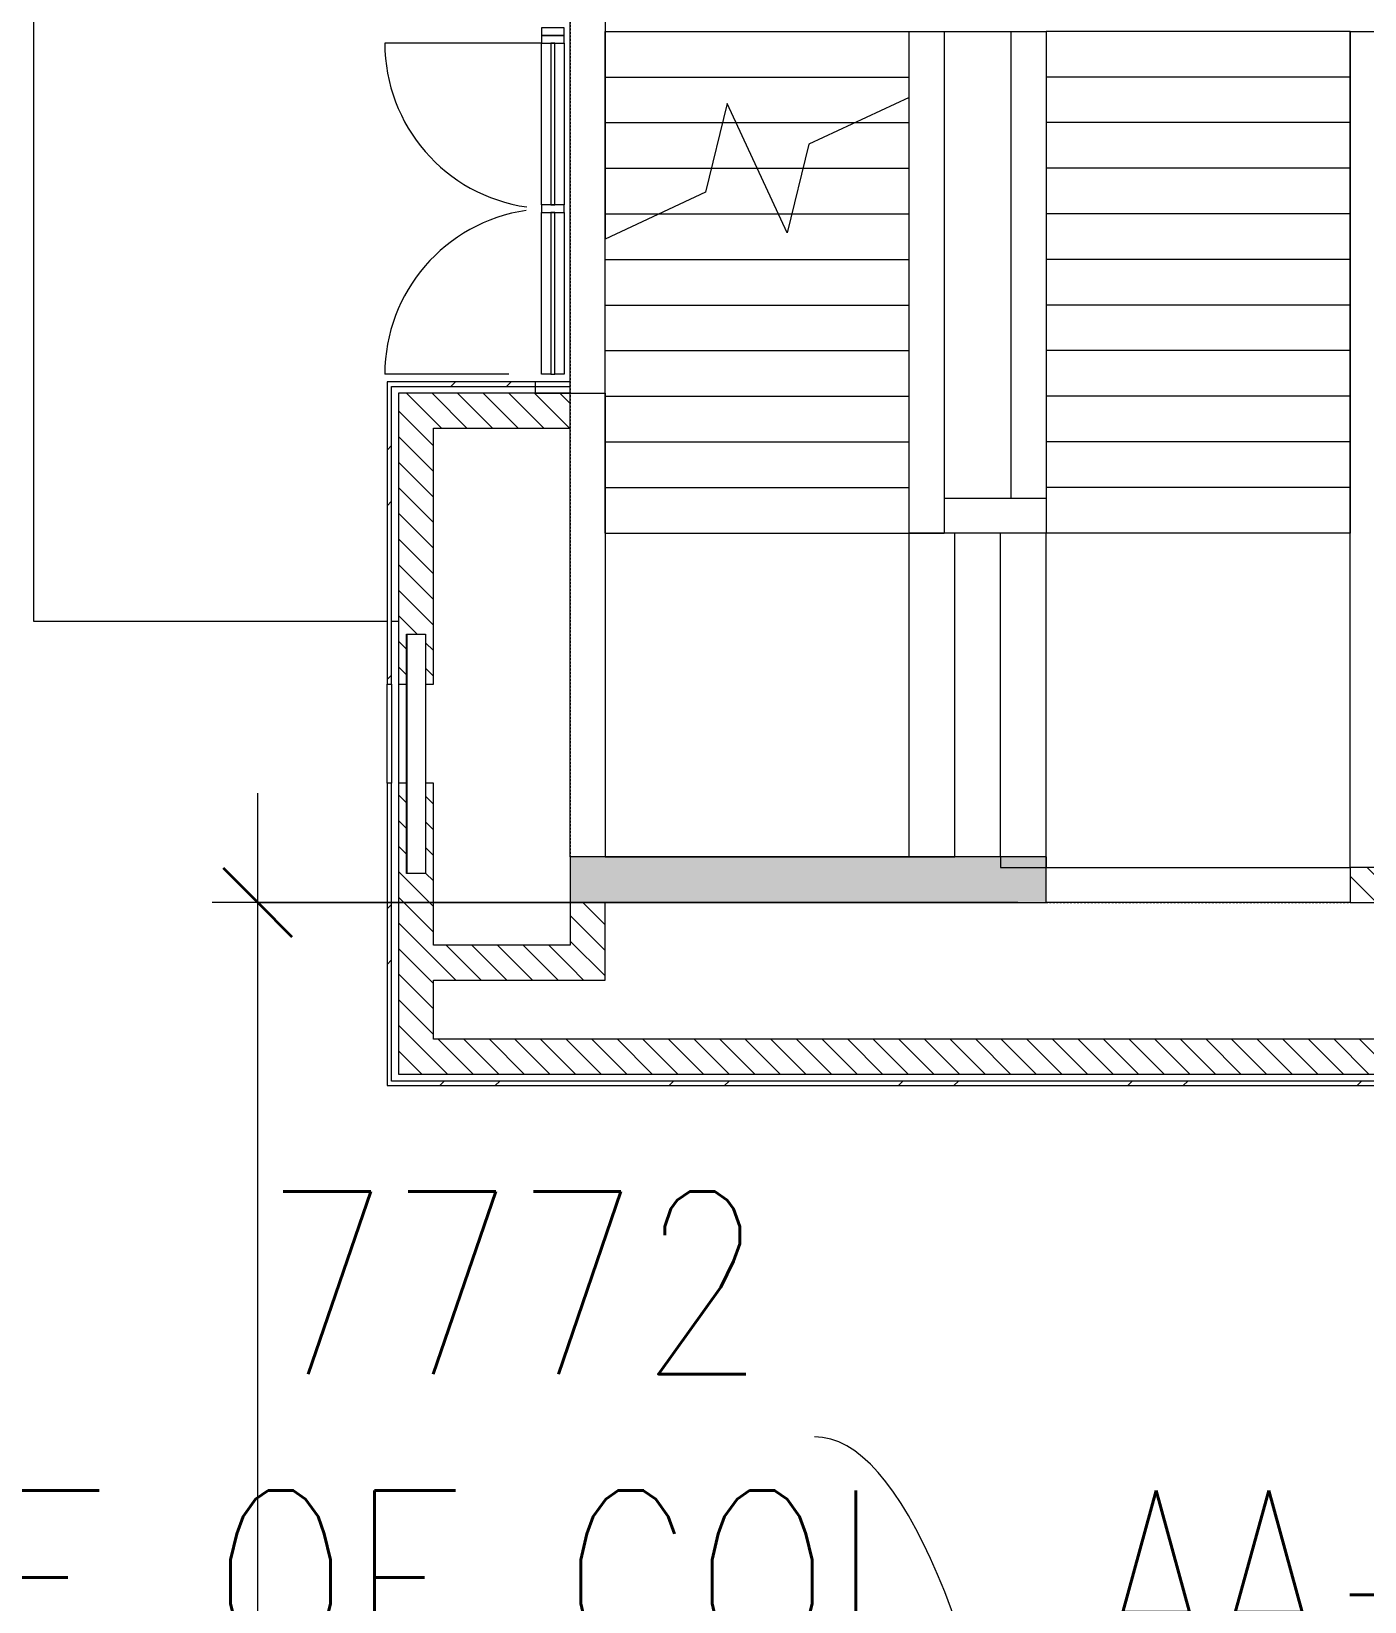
# Model space of a CAD drawing. Header units: millimetres. Extents: x -106145 to 154907, y -84585 to 152038.
# Drawn here: x -18156 to -9385, y -18864 to -8535 of the extents above; entities that cross this region are included whole.
import ezdxf

# ---------------------------------------------------------------- set-up
doc = ezdxf.new("R2010")
doc.units = ezdxf.units.MM
doc.linetypes.add('Cut Out Line _2_', pattern=[2, 1, -1])
doc.linetypes.add('Overhead', pattern=[3.96875, 2.38125, -1.5875])
for name, color, linetype, lineweight in [('A-ANNO-DIMS', 211, 'Continuous', 9), ('A-ANNO-DIMS-300', 211, 'Continuous', 9), ('A-DETL', 90, 'Continuous', 5), ('A-DOOR', 31, 'Continuous', 5), ('A-FLOR', 192, 'Continuous', 5), ('A-GLAZ', 151, 'Continuous', 5), ('A-GLAZ-CURT', 52, 'Continuous', 5), ('A-GLAZ-CWMG', 51, 'Continuous', 5), ('A-WALL', 113, 'Continuous', 5), ('A-WALL-PATT', 111, 'Continuous', 5), ('S-STRS', 31, 'Continuous', 5), ('S-STRS-MBND', 31, 'Overhead', 5)]:
    doc.layers.add(name, color=color, linetype=linetype, lineweight=lineweight)
doc.styles.add('RomanS', font='romans__.ttf', dxfattribs={"width": 0.8, "height": 1200})
doc.dimstyles.new('Diagonal_-_4_mm_RomanS_1', dxfattribs={"dimscale": 304.8, "dimtxt": 1219.023462, "dimasz": 1.476378, "dimexe": 0.984252, "dimexo": 0.0625, "dimgap": 0.19685, "dimtad": 1, "dimdec": 0, "dimzin": 0, "dimdsep": 46, "dimtxsty": 'RomanS', "dimblk1": 'OBLIQUE', "dimblk2": 'OBLIQUE', "dimsah": 1, "dimcen": 0.09, "dimdle": 2.362205, "dimazin": 0, "dimtfac": 1, "dimtdec": 4, "dimtix": 1, "dimtmove": 1, "dimatfit": 3, "dimfxl": 2.362205, "dimfxlon": 1, "dimtvp": 1, "dimtolj": 1, "dimtzin": 0, "dimarcsym": 2})
pattern_1 = [(315, (0, 0), (84.18955, 84.18955), [])]
pattern_2 = [(45, (0, 0), (-754.34, 754.34), []), (45, (0, 1143), (-754.34, 754.34), [])]

# ---------------------------------------------------------------- blocks, each defined once
blk = doc.blocks.new('Louver_window_family_object_4856 - Louver_window_650 _ 9925-11569610-Site Plan')
at = {"layer": 'A-GLAZ'}
for p, q in [((-655, -60), (-655, 63)), ((-655, 63), (920, 63)), ((920, 63), (920, -60)), ((-655, -63), (-655, -60)), ((-655, -60), (920, -60)), ((920, -63), (-655, -63)), ((920, -60), (920, -63))]:
    blk.add_line(p, q, dxfattribs=at)
blk = doc.blocks.new('glazing frame6 - glazing frame-10203910-Site Plan')
at = {"layer": 'A-GLAZ', "color": 53, "lineweight": 18}
for p, q in [((-14611, -14840), (-14841, -14840)), ((-14841, -14840), (-14841, -14915)), ((-14841, -14915), (-14611, -14915))]:
    blk.add_line(p, q, dxfattribs=at)
at = {"layer": 'A-GLAZ', "color": 61, "lineweight": 18}
blk.add_line((-14611, -14915), (-14611, -14840), dxfattribs=at)
blk = doc.blocks.new('M_Door-Curtain-Wall-Double-Storefront1 - FGD2 - FIRE GLASS DOOR AS_ FACADE-12339913-Site Plan')
at = {"layer": 'A-DOOR', "color": 253}
for p, q in [((-1089, -75), (-1089, -1104)), ((1089, -289), (1089, -1104))]:
    blk.add_line(p, q, dxfattribs=at)
for centre, start, end in [((-1089, -16), 270, 351.863), ((1089, -16), 188.3379, 270)]:
    blk.add_arc(centre, 1089, start, end, dxfattribs=at)
blk = doc.blocks.new('System Panel - Glazed-14899334-Site Plan')
at = {"layer": 'A-GLAZ-CURT', "color": 133, "lineweight": 9}
for p, q in [((532, 13), (-532, 13)), ((-532, 13), (-532, -13)), ((532, -13), (532, 13)), ((-532, -13), (532, -13))]:
    blk.add_line(p, q, dxfattribs=at)
blk = doc.blocks.new('Rectangular Mullion - 50 x 150mm-11319494-Site Plan')
at = {"layer": 'A-GLAZ-CWMG', "color": 253}
for p, q in [((-14801, -9676), (-14801, -8612)), ((-14651, -8612), (-14651, -9676))]:
    blk.add_line(p, q, dxfattribs=at)
blk = doc.blocks.new('Rectangular Mullion - 50 x 150mm-10192813-Site Plan')
at = {"layer": 'A-GLAZ-CWMG', "color": 53, "lineweight": 18}
for p, q in [((0, 75), (-50, 75)), ((-50, 75), (-50, -75)), ((0, -75), (0, 75)), ((-50, -75), (0, -75))]:
    blk.add_line(p, q, dxfattribs=at)
blk = doc.blocks.new('Rectangular Mullion - 50 x 150mm-V52-Site Plan')
at = {"layer": 'A-GLAZ-CWMG', "color": 53, "lineweight": 18}
for p, q in [((-50, 75), (0, 75)), ((-50, -75), (-50, 75)), ((0, 75), (0, -75)), ((0, -75), (-50, -75))]:
    blk.add_line(p, q, dxfattribs=at)
blk = doc.blocks.new('Rectangular Mullion - 50 x 150mm-V75-Site Plan')
at = {"layer": 'A-GLAZ-CWMG', "color": 253}
for p, q in [((-14801, -10790), (-14801, -9726)), ((-14651, -9726), (-14651, -10790)), ((-14739, -10790), (-14801, -10790)), ((-14651, -10790), (-14714, -10790))]:
    blk.add_line(p, q, dxfattribs=at)
blk = doc.blocks.new('Rectangular Mullion - 50 x 150mm-V53-Site Plan')
at = {"layer": 'A-GLAZ-CWMG', "color": 53, "lineweight": 18}
for p, q in [((-25, 75), (25, 75)), ((-25, -75), (-25, 75)), ((25, 75), (25, -75)), ((25, -75), (-25, -75))]:
    blk.add_line(p, q, dxfattribs=at)
blk = doc.blocks.new('MM-HOSPITAL A _ B BLOCK-2022_11_05_CENTRAL_rvt-1-Site Plan')
at = {"layer": 'A-WALL-PATT'}
h = blk.add_hatch(dxfattribs=at)
h.set_pattern_fill('FP_20', color=41, style=0, pattern_type=2)
h.set_pattern_definition(pattern_2)
h.paths.add_polyline_path([(-15786, -15470), (-15786, -13480), (-15816, -13480), (-15816, -15470)], flags=0)
h.paths.add_polyline_path([(-15786, -12830), (-15786, -10840), (-15816, -10840), (-15815, -12830)], flags=0)
h = blk.add_hatch(dxfattribs=at)
h.set_pattern_fill('FP_20', color=41, style=0, pattern_type=2)
h.set_pattern_definition(pattern_2)
h.paths.add_polyline_path([(-14611, -10870), (-14611, -10840), (-15786, -10840), (-15786, -10870)], flags=0)
h = blk.add_hatch(dxfattribs=at)
h.set_pattern_fill('FP_19', color=90, style=0, pattern_type=2)
h.set_pattern_definition(pattern_1)
h.paths.add_polyline_path([(-15511, -15165), (-15511, -13480), (-15563, -13480), (-15563, -14075), (-15689, -14075), (-15692, -13480), (-15741, -13480), (-15741, -15165)], flags=0)
h.paths.add_polyline_path([(-15741, -12830), (-15689, -12830), (-15686, -12500), (-15563, -12500), (-15563, -12830), (-15511, -12830), (-15511, -10915), (-15741, -10915), (-15741, -12821)], flags=0)
h = blk.add_hatch(dxfattribs=at)
h.set_pattern_fill('FP_19', color=90, style=0, pattern_type=2)
h.set_pattern_definition(pattern_1)
h.paths.add_polyline_path([(-14611, -11145), (-14611, -10915), (-15511, -10915), (-15511, -11145)], flags=0)
blk.add_hatch(color=254, dxfattribs=at).paths.add_polyline_path([(-13846, -14265), (-11481, -14265), (-11481, -13965), (-14611, -13965), (-14611, -14265), (-14381, -14265)], flags=0)
h = blk.add_hatch(dxfattribs=at)
h.set_pattern_fill('FP_19', color=90, style=0, pattern_type=2)
h.set_pattern_definition(pattern_1)
h.paths.add_polyline_path([(-8595, -14265), (-7036, -14265), (-7036, -14035), (-9481, -14035), (-9481, -14265)], flags=0)
h = blk.add_hatch(dxfattribs=at)
h.set_pattern_fill('FP_19', color=90, style=0, pattern_type=2)
h.set_pattern_definition(pattern_1)
h.paths.add_polyline_path([(-14381, -14775), (-14381, -14265), (-14611, -14265), (-14611, -14775)], flags=0)
h = blk.add_hatch(dxfattribs=at)
h.set_pattern_fill('FP_19', color=90, style=0, pattern_type=2)
h.set_pattern_definition(pattern_1)
h.paths.add_polyline_path([(-15511, -14775), (-14611, -14775), (-14611, -14545), (-15511, -14545)], flags=0)
h = blk.add_hatch(dxfattribs=at)
h.set_pattern_fill('FP_19', color=90, style=0, pattern_type=2)
h.set_pattern_definition(pattern_1)
h.paths.add_polyline_path([(-6494, -15395), (-6436, -15395), (-6436, -15165), (-15741, -15165), (-15741, -15395), (-7544, -15395)], flags=0)
h = blk.add_hatch(dxfattribs=at)
h.set_pattern_fill('FP_20', color=41, style=0, pattern_type=2)
h.set_pattern_definition(pattern_2)
h.paths.add_polyline_path([(-8595, -15470), (-6361, -15470), (-6361, -15440), (-15786, -15440), (-15786, -15470), (-9645, -15470)], flags=0)
at = {"layer": 'A-FLOR', "color": 253}
for p, q in [((-18141, -4815), (-18141, -12415)), ((-18141, -12415), (-15816, -12415)), ((-15786, -12415), (-15741, -12415)), ((-15741, -12830), (-15741, -13480))]:
    blk.add_line(p, q, dxfattribs=at)
at = {"layer": 'A-WALL', "color": 41}
for p, q in [((-14611, -10840), (-14611, -6335)), ((-14381, -6335), (-14381, -9901)), ((-12151, -8535), (-12151, -11605)), ((-11711, -11605), (-11711, -8535)), ((-9481, -14035), (-9481, -8535)), ((-14611, -10915), (-14381, -10915)), ((-14381, -10915), (-14381, -13965)), ((-14611, -13965), (-14611, -11145)), ((-12151, -11605), (-11481, -11605)), ((-12151, -11605), (-12151, -11835)), ((-12381, -11835), (-12151, -11835)), ((-11481, -11835), (-12151, -11835)), ((-11481, -14035), (-9481, -14035)), ((-14381, -14265), (-14611, -14265)), ((-9481, -14265), (-11481, -14265))]:
    blk.add_line(p, q, dxfattribs=at)
at = {"layer": 'A-WALL', "color": 53, "lineweight": 18}
for p, q in [((-15816, -10840), (-15816, -12830)), ((-15786, -10840), (-15816, -10840)), ((-14611, -10840), (-15786, -10840)), ((-15786, -12830), (-15786, -10870)), ((-15786, -10870), (-14611, -10870)), ((-15741, -10915), (-15741, -12830)), ((-15511, -10915), (-15741, -10915)), ((-14611, -10915), (-15511, -10915)), ((-15511, -12830), (-15511, -11145)), ((-15511, -11145), (-14611, -11145)), ((-15816, -12830), (-15786, -12830)), ((-15741, -12830), (-15692, -12830)), ((-15563, -12830), (-15511, -12830)), ((-15816, -13480), (-15816, -15470)), ((-15786, -13480), (-15816, -13480)), ((-15786, -15440), (-15786, -13480)), ((-15741, -13480), (-15741, -15165)), ((-15692, -13480), (-15741, -13480)), ((-15511, -13480), (-15563, -13480)), ((-15511, -14545), (-15511, -13480)), ((-14611, -14265), (-14611, -14545)), ((-14381, -14775), (-14381, -14265)), ((-9481, -14265), (-7036, -14265)), ((-14611, -14545), (-15511, -14545)), ((-15511, -15165), (-15511, -14775)), ((-15511, -14775), (-14611, -14775)), ((-14611, -14775), (-14381, -14775)), ((-15741, -15165), (-15741, -15395)), ((-6666, -15165), (-15511, -15165)), ((-15816, -15470), (-15786, -15470)), ((-6391, -15440), (-15786, -15440)), ((-15786, -15470), (-6361, -15470)), ((-15741, -15395), (-6436, -15395))]:
    blk.add_line(p, q, dxfattribs=at)
at = {"layer": 'A-WALL', "color": 61, "lineweight": 18}
for p, q in [((-14611, -10870), (-14611, -10840)), ((-14611, -11145), (-14611, -10915)), ((-11481, -13965), (-14611, -13965)), ((-14611, -13965), (-14611, -14265)), ((-11481, -14265), (-11481, -13965)), ((-8251, -14035), (-9481, -14035)), ((-9481, -14035), (-9481, -14265)), ((-14381, -14265), (-11481, -14265))]:
    blk.add_line(p, q, dxfattribs=at)
at = {"layer": 'A-WALL', "color": 253}
for p, q in [((-15816, -13480), (-15816, -12830)), ((-15786, -12830), (-15786, -13480))]:
    blk.add_line(p, q, dxfattribs=at)
at = {"layer": 'S-STRS', "color": 41}
for p, q in [((-14381, -8535), (-12381, -8535)), ((-12381, -8535), (-11481, -8535)), ((-12381, -8835), (-12381, -8535)), ((-9481, -8535), (-11481, -8535)), ((-11481, -8535), (-11481, -8835)), ((-14381, -8835), (-12381, -8835)), ((-12381, -8969), (-12381, -8835)), ((-11481, -8835), (-11481, -9135)), ((-9481, -8835), (-11481, -8835)), ((-12381, -9135), (-12381, -8969)), ((-14381, -9135), (-13610, -9135)), ((-13610, -9135), (-13521, -9135)), ((-13521, -9135), (-12738, -9135)), ((-12738, -9135), (-12381, -9135)), ((-12381, -9435), (-12381, -9135)), ((-11481, -9135), (-11481, -9435)), ((-9481, -9135), (-11481, -9135)), ((-14381, -9435), (-13683, -9435)), ((-13683, -9435), (-13381, -9435)), ((-13381, -9435), (-13080, -9435)), ((-13080, -9435), (-12381, -9435)), ((-12381, -9735), (-12381, -9435)), ((-11481, -9435), (-11481, -9735)), ((-9481, -9435), (-11481, -9435)), ((-14381, -9735), (-14025, -9735)), ((-14025, -9735), (-13241, -9735)), ((-13241, -9735), (-13153, -9735)), ((-13153, -9735), (-12381, -9735)), ((-12381, -10035), (-12381, -9735)), ((-11481, -9735), (-11481, -10035)), ((-9481, -9735), (-11481, -9735)), ((-14381, -10035), (-14381, -9901)), ((-14381, -10335), (-14381, -10035)), ((-14381, -10035), (-12381, -10035)), ((-12381, -10335), (-12381, -10035)), ((-11481, -10035), (-11481, -10335)), ((-9481, -10035), (-11481, -10035)), ((-14381, -10635), (-14381, -10335)), ((-14381, -10335), (-12381, -10335)), ((-12381, -10635), (-12381, -10335)), ((-11481, -10335), (-11481, -10635)), ((-9481, -10335), (-11481, -10335)), ((-14381, -10915), (-14381, -10635)), ((-14381, -10635), (-12381, -10635)), ((-12381, -10935), (-12381, -10635)), ((-11481, -10635), (-11481, -10935)), ((-9481, -10635), (-11481, -10635)), ((-14381, -10935), (-12381, -10935)), ((-12381, -11235), (-12381, -10935)), ((-11481, -10935), (-11481, -11235)), ((-9481, -10935), (-11481, -10935)), ((-14381, -11235), (-12381, -11235)), ((-12381, -11535), (-12381, -11235)), ((-11481, -11235), (-11481, -11535)), ((-9481, -11235), (-11481, -11235)), ((-14381, -11535), (-12381, -11535)), ((-12381, -11835), (-12381, -11535)), ((-11481, -11535), (-11481, -11835)), ((-9481, -11535), (-11481, -11535)), ((-14381, -11835), (-12381, -11835)), ((-12381, -13965), (-12381, -11835)), ((-12081, -11835), (-12381, -11835)), ((-11781, -11835), (-12081, -11835)), ((-12081, -13965), (-12081, -11835)), ((-11481, -11835), (-11781, -11835)), ((-11781, -13965), (-11781, -11835)), ((-11481, -13965), (-11481, -11835)), ((-9481, -11835), (-11481, -11835))]:
    blk.add_line(p, q, dxfattribs=at)
at = {"layer": 'S-STRS', "color": 41, "linetype": 'Overhead'}
for p, q in [((-14381, -8535), (-12381, -8535)), ((-9481, -8535), (-11481, -8535)), ((-14381, -8835), (-12381, -8835)), ((-9481, -8835), (-11481, -8835)), ((-14381, -9135), (-13610, -9135)), ((-13610, -9135), (-13521, -9135)), ((-13521, -9135), (-12738, -9135)), ((-12738, -9135), (-12381, -9135)), ((-9481, -9135), (-11481, -9135)), ((-14381, -9435), (-13683, -9435)), ((-13683, -9435), (-13381, -9435)), ((-13381, -9435), (-13080, -9435)), ((-13080, -9435), (-12381, -9435)), ((-9481, -9435), (-11481, -9435)), ((-14381, -9735), (-14025, -9735)), ((-14025, -9735), (-13241, -9735)), ((-13241, -9735), (-13153, -9735)), ((-13153, -9735), (-12381, -9735)), ((-9481, -9735), (-11481, -9735)), ((-14381, -10035), (-12381, -10035)), ((-9481, -10035), (-11481, -10035)), ((-14381, -10335), (-12381, -10335)), ((-9481, -10335), (-11481, -10335)), ((-14381, -10635), (-12381, -10635)), ((-9481, -10635), (-11481, -10635)), ((-14381, -10935), (-12381, -10935)), ((-9481, -10935), (-11481, -10935)), ((-14381, -11235), (-12381, -11235)), ((-9481, -11235), (-11481, -11235)), ((-14381, -11535), (-12381, -11535)), ((-9481, -11535), (-11481, -11535)), ((-14381, -11835), (-12381, -11835)), ((-12381, -13965), (-12381, -11835)), ((-12081, -13965), (-12081, -11835)), ((-11781, -13965), (-11781, -11835)), ((-11481, -13965), (-11481, -11835)), ((-9481, -11835), (-11481, -11835))]:
    blk.add_line(p, q, dxfattribs=at)
at = {"layer": 'S-STRS-MBND', "color": 41}
for p, q in [((-14381, -6335), (-14381, -8535)), ((-14381, -6335), (-14381, -8535)), ((-14381, -8535), (-12381, -8535)), ((-14381, -8535), (-12381, -8535)), ((-14381, -8535), (-12381, -8535)), ((-14381, -8535), (-12381, -8535)), ((-14381, -8535), (-12381, -8535)), ((-14381, -8535), (-12381, -8535)), ((-14381, -11835), (-14381, -8535)), ((-14381, -11835), (-14381, -8535)), ((-14381, -11835), (-14381, -8535)), ((-14381, -11835), (-14381, -8535)), ((-14381, -11835), (-14381, -8535)), ((-14381, -9901), (-14381, -8535)), ((-14381, -8535), (-12381, -8535)), ((-14381, -8535), (-12381, -8535)), ((-14381, -8535), (-12381, -8535)), ((-14381, -8535), (-12381, -8535)), ((-14381, -8535), (-12381, -8535)), ((-14381, -8535), (-12381, -8535)), ((-12381, -8535), (-11481, -8535)), ((-12381, -8535), (-11481, -8535)), ((-12381, -11835), (-12381, -8535)), ((-12381, -11835), (-12381, -8535)), ((-12381, -11835), (-12381, -8535)), ((-12381, -11835), (-12381, -8535)), ((-12381, -11835), (-12381, -8535)), ((-12381, -8969), (-12381, -8535)), ((-9481, -8535), (-11481, -8535)), ((-9481, -8535), (-11481, -8535)), ((-9481, -8535), (-11481, -8535)), ((-9481, -8535), (-11481, -8535)), ((-9481, -8535), (-11481, -8535)), ((-11481, -8535), (-11481, -11835)), ((-11481, -8535), (-11481, -11835)), ((-11481, -8535), (-11481, -11835)), ((-11481, -8535), (-11481, -11835)), ((-11481, -8535), (-11481, -11835)), ((-9481, -8535), (-11481, -8535)), ((-9481, -8535), (-11481, -8535)), ((-9481, -8535), (-11481, -8535)), ((-9481, -8535), (-11481, -8535)), ((-9481, -8535), (-11481, -8535)), ((-9481, -8535), (-8666, -8535)), ((-9481, -8535), (-8616, -8535)), ((-9481, -8535), (-9481, -11835)), ((-9481, -8535), (-9481, -11835)), ((-9481, -8535), (-9481, -11835)), ((-9481, -8535), (-9481, -11835)), ((-9481, -8535), (-9481, -11835)), ((-14381, -8835), (-12381, -8835)), ((-14381, -8835), (-12381, -8835)), ((-14381, -8835), (-12381, -8835)), ((-14381, -8835), (-12381, -8835)), ((-14381, -8835), (-12381, -8835)), ((-14381, -8835), (-12381, -8835)), ((-14381, -8835), (-12381, -8835)), ((-14381, -8835), (-12381, -8835)), ((-14381, -8835), (-12381, -8835)), ((-14381, -8835), (-12381, -8835)), ((-14381, -8835), (-12381, -8835)), ((-14381, -8835), (-12381, -8835)), ((-9481, -8835), (-11481, -8835)), ((-9481, -8835), (-11481, -8835)), ((-9481, -8835), (-11481, -8835)), ((-9481, -8835), (-11481, -8835)), ((-9481, -8835), (-11481, -8835)), ((-9481, -8835), (-11481, -8835)), ((-9481, -8835), (-11481, -8835)), ((-9481, -8835), (-11481, -8835)), ((-9481, -8835), (-11481, -8835)), ((-9481, -8835), (-11481, -8835)), ((-14381, -9135), (-12381, -9135)), ((-14381, -9135), (-12381, -9135)), ((-14381, -9135), (-12381, -9135)), ((-14381, -9135), (-12381, -9135)), ((-14381, -9135), (-12381, -9135)), ((-14381, -9135), (-13610, -9135)), ((-14381, -9135), (-12381, -9135)), ((-14381, -9135), (-12381, -9135)), ((-14381, -9135), (-12381, -9135)), ((-14381, -9135), (-12381, -9135)), ((-14381, -9135), (-12381, -9135)), ((-14381, -9135), (-13610, -9135)), ((-13521, -9135), (-12738, -9135)), ((-13521, -9135), (-12738, -9135)), ((-9481, -9135), (-11481, -9135)), ((-9481, -9135), (-11481, -9135)), ((-9481, -9135), (-11481, -9135)), ((-9481, -9135), (-11481, -9135)), ((-9481, -9135), (-11481, -9135)), ((-9481, -9135), (-11481, -9135)), ((-9481, -9135), (-11481, -9135)), ((-9481, -9135), (-11481, -9135)), ((-9481, -9135), (-11481, -9135)), ((-9481, -9135), (-11481, -9135)), ((-14381, -9435), (-12381, -9435)), ((-14381, -9435), (-12381, -9435)), ((-14381, -9435), (-12381, -9435)), ((-14381, -9435), (-12381, -9435)), ((-14381, -9435), (-12381, -9435)), ((-14381, -9435), (-13683, -9435)), ((-14381, -9435), (-12381, -9435)), ((-14381, -9435), (-12381, -9435)), ((-14381, -9435), (-12381, -9435)), ((-14381, -9435), (-12381, -9435)), ((-14381, -9435), (-12381, -9435)), ((-14381, -9435), (-13683, -9435)), ((-13381, -9435), (-13080, -9435)), ((-13381, -9435), (-13080, -9435)), ((-9481, -9435), (-11481, -9435)), ((-9481, -9435), (-11481, -9435)), ((-9481, -9435), (-11481, -9435)), ((-9481, -9435), (-11481, -9435)), ((-9481, -9435), (-11481, -9435)), ((-9481, -9435), (-11481, -9435)), ((-9481, -9435), (-11481, -9435)), ((-9481, -9435), (-11481, -9435)), ((-9481, -9435), (-11481, -9435)), ((-9481, -9435), (-11481, -9435)), ((-14381, -9735), (-12381, -9735)), ((-14381, -9735), (-12381, -9735)), ((-14381, -9735), (-12381, -9735)), ((-14381, -9735), (-12381, -9735)), ((-14381, -9735), (-12381, -9735)), ((-14381, -9735), (-14025, -9735)), ((-14381, -9735), (-12381, -9735)), ((-14381, -9735), (-12381, -9735)), ((-14381, -9735), (-12381, -9735)), ((-14381, -9735), (-12381, -9735)), ((-14381, -9735), (-12381, -9735)), ((-14381, -9735), (-14025, -9735)), ((-13241, -9735), (-13153, -9735)), ((-13241, -9735), (-13153, -9735)), ((-9481, -9735), (-11481, -9735)), ((-9481, -9735), (-11481, -9735)), ((-9481, -9735), (-11481, -9735)), ((-9481, -9735), (-11481, -9735)), ((-9481, -9735), (-11481, -9735)), ((-9481, -9735), (-11481, -9735)), ((-9481, -9735), (-11481, -9735)), ((-9481, -9735), (-11481, -9735)), ((-9481, -9735), (-11481, -9735)), ((-9481, -9735), (-11481, -9735)), ((-14381, -10035), (-12381, -10035)), ((-14381, -10035), (-12381, -10035)), ((-14381, -10035), (-12381, -10035)), ((-14381, -10035), (-12381, -10035)), ((-14381, -10035), (-12381, -10035)), ((-14381, -10035), (-12381, -10035)), ((-14381, -10035), (-12381, -10035)), ((-14381, -10035), (-12381, -10035)), ((-14381, -10035), (-12381, -10035)), ((-14381, -10035), (-12381, -10035)), ((-9481, -10035), (-11481, -10035)), ((-9481, -10035), (-11481, -10035)), ((-9481, -10035), (-11481, -10035)), ((-9481, -10035), (-11481, -10035)), ((-9481, -10035), (-11481, -10035)), ((-9481, -10035), (-11481, -10035)), ((-9481, -10035), (-11481, -10035)), ((-9481, -10035), (-11481, -10035)), ((-9481, -10035), (-11481, -10035)), ((-9481, -10035), (-11481, -10035)), ((-14381, -10335), (-12381, -10335)), ((-14381, -10335), (-12381, -10335)), ((-14381, -10335), (-12381, -10335)), ((-14381, -10335), (-12381, -10335)), ((-14381, -10335), (-12381, -10335)), ((-14381, -10335), (-12381, -10335)), ((-14381, -10335), (-12381, -10335)), ((-14381, -10335), (-12381, -10335)), ((-14381, -10335), (-12381, -10335)), ((-14381, -10335), (-12381, -10335)), ((-9481, -10335), (-11481, -10335)), ((-9481, -10335), (-11481, -10335)), ((-9481, -10335), (-11481, -10335)), ((-9481, -10335), (-11481, -10335)), ((-9481, -10335), (-11481, -10335)), ((-9481, -10335), (-11481, -10335)), ((-9481, -10335), (-11481, -10335)), ((-9481, -10335), (-11481, -10335)), ((-9481, -10335), (-11481, -10335)), ((-9481, -10335), (-11481, -10335)), ((-14381, -10635), (-12381, -10635)), ((-14381, -10635), (-12381, -10635)), ((-14381, -10635), (-12381, -10635)), ((-14381, -10635), (-12381, -10635)), ((-14381, -10635), (-12381, -10635)), ((-14381, -10635), (-12381, -10635)), ((-14381, -10635), (-12381, -10635)), ((-14381, -10635), (-12381, -10635)), ((-14381, -10635), (-12381, -10635)), ((-14381, -10635), (-12381, -10635)), ((-9481, -10635), (-11481, -10635)), ((-9481, -10635), (-11481, -10635)), ((-9481, -10635), (-11481, -10635)), ((-9481, -10635), (-11481, -10635)), ((-9481, -10635), (-11481, -10635)), ((-9481, -10635), (-11481, -10635)), ((-9481, -10635), (-11481, -10635)), ((-9481, -10635), (-11481, -10635)), ((-9481, -10635), (-11481, -10635)), ((-9481, -10635), (-11481, -10635)), ((-14381, -10935), (-12381, -10935)), ((-14381, -10935), (-12381, -10935)), ((-14381, -10935), (-12381, -10935)), ((-14381, -10935), (-12381, -10935)), ((-14381, -10935), (-12381, -10935)), ((-14381, -10935), (-12381, -10935)), ((-14381, -10935), (-12381, -10935)), ((-14381, -10935), (-12381, -10935)), ((-14381, -10935), (-12381, -10935)), ((-14381, -10935), (-12381, -10935)), ((-9481, -10935), (-11481, -10935)), ((-9481, -10935), (-11481, -10935)), ((-9481, -10935), (-11481, -10935)), ((-9481, -10935), (-11481, -10935)), ((-9481, -10935), (-11481, -10935)), ((-9481, -10935), (-11481, -10935)), ((-9481, -10935), (-11481, -10935)), ((-9481, -10935), (-11481, -10935)), ((-9481, -10935), (-11481, -10935)), ((-9481, -10935), (-11481, -10935)), ((-14381, -11235), (-12381, -11235)), ((-14381, -11235), (-12381, -11235)), ((-14381, -11235), (-12381, -11235)), ((-14381, -11235), (-12381, -11235)), ((-14381, -11235), (-12381, -11235)), ((-14381, -11235), (-12381, -11235)), ((-14381, -11235), (-12381, -11235)), ((-14381, -11235), (-12381, -11235)), ((-14381, -11235), (-12381, -11235)), ((-14381, -11235), (-12381, -11235)), ((-9481, -11235), (-11481, -11235)), ((-9481, -11235), (-11481, -11235)), ((-9481, -11235), (-11481, -11235)), ((-9481, -11235), (-11481, -11235)), ((-9481, -11235), (-11481, -11235)), ((-9481, -11235), (-11481, -11235)), ((-9481, -11235), (-11481, -11235)), ((-9481, -11235), (-11481, -11235)), ((-9481, -11235), (-11481, -11235)), ((-9481, -11235), (-11481, -11235)), ((-14381, -11535), (-12381, -11535)), ((-14381, -11535), (-12381, -11535)), ((-14381, -11535), (-12381, -11535)), ((-14381, -11535), (-12381, -11535)), ((-14381, -11535), (-12381, -11535)), ((-14381, -11535), (-12381, -11535)), ((-14381, -11535), (-12381, -11535)), ((-14381, -11535), (-12381, -11535)), ((-14381, -11535), (-12381, -11535)), ((-14381, -11535), (-12381, -11535)), ((-9481, -11535), (-11481, -11535)), ((-9481, -11535), (-11481, -11535)), ((-9481, -11535), (-11481, -11535)), ((-9481, -11535), (-11481, -11535)), ((-9481, -11535), (-11481, -11535)), ((-9481, -11535), (-11481, -11535)), ((-9481, -11535), (-11481, -11535)), ((-9481, -11535), (-11481, -11535)), ((-9481, -11535), (-11481, -11535)), ((-9481, -11535), (-11481, -11535)), ((-14381, -11835), (-14381, -13965)), ((-14381, -11835), (-14381, -13965)), ((-14381, -11835), (-14381, -13965)), ((-14381, -11835), (-14381, -13965)), ((-14381, -11835), (-14381, -13965)), ((-14381, -11835), (-12381, -11835)), ((-14381, -11835), (-12381, -11835)), ((-14381, -11835), (-12381, -11835)), ((-14381, -11835), (-12381, -11835)), ((-14381, -11835), (-12381, -11835)), ((-14381, -11835), (-12381, -11835)), ((-14381, -11835), (-12381, -11835)), ((-14381, -11835), (-12381, -11835)), ((-14381, -11835), (-12381, -11835)), ((-14381, -11835), (-12381, -11835)), ((-12081, -11835), (-12381, -11835)), ((-12081, -11835), (-12381, -11835)), ((-12081, -11835), (-12381, -11835)), ((-12081, -11835), (-12381, -11835)), ((-12381, -13965), (-12381, -11835)), ((-11481, -11835), (-12381, -11835)), ((-12381, -13965), (-12381, -11835)), ((-12081, -13965), (-12081, -11835)), ((-12081, -13965), (-12081, -11835)), ((-12081, -13965), (-12081, -11835)), ((-12081, -13965), (-12081, -11835)), ((-11781, -11835), (-12081, -11835)), ((-11781, -11835), (-12081, -11835)), ((-11781, -11835), (-12081, -11835)), ((-11781, -11835), (-12081, -11835)), ((-12081, -13965), (-12081, -11835)), ((-12081, -13965), (-12081, -11835)), ((-12081, -13965), (-12081, -11835)), ((-12081, -13965), (-12081, -11835)), ((-12081, -13965), (-12081, -11835)), ((-12081, -13965), (-12081, -11835)), ((-11481, -11835), (-11781, -11835)), ((-11481, -11835), (-11781, -11835)), ((-11481, -11835), (-11781, -11835)), ((-11481, -11835), (-11781, -11835)), ((-11781, -13965), (-11781, -11835)), ((-11781, -13965), (-11781, -11835)), ((-11781, -13965), (-11781, -11835)), ((-11781, -13965), (-11781, -11835)), ((-11781, -13965), (-11781, -11835)), ((-11781, -13965), (-11781, -11835)), ((-11781, -13965), (-11781, -11835)), ((-11781, -13965), (-11781, -11835)), ((-11781, -13965), (-11781, -11835)), ((-11781, -13965), (-11781, -11835)), ((-9481, -11835), (-11481, -11835)), ((-9481, -11835), (-11481, -11835)), ((-9481, -11835), (-11481, -11835)), ((-11481, -13965), (-11481, -11835)), ((-9481, -11835), (-11481, -11835)), ((-9481, -11835), (-11481, -11835)), ((-9481, -11835), (-11481, -11835)), ((-9481, -11835), (-11481, -11835)), ((-9481, -11835), (-11481, -11835)), ((-11481, -13965), (-11481, -11835)), ((-9481, -11835), (-11481, -11835)), ((-9481, -11835), (-11481, -11835)), ((-9481, -14035), (-9481, -11835)), ((-9481, -14035), (-9481, -11835)), ((-9481, -14035), (-9481, -11835)), ((-9481, -14035), (-9481, -11835)), ((-9481, -14035), (-9481, -11835)), ((-14381, -13965), (-12081, -13965)), ((-14381, -13965), (-12081, -13965)), ((-14381, -13965), (-12081, -13965)), ((-14381, -13965), (-12381, -13965)), ((-14381, -13965), (-12081, -13965)), ((-11481, -13965), (-12381, -13965)), ((-11781, -13965), (-12081, -13965)), ((-11781, -13965), (-12081, -13965)), ((-11781, -13965), (-12081, -13965)), ((-11781, -13965), (-12081, -13965)), ((-11781, -13965), (-11781, -14035)), ((-11781, -13965), (-11781, -14035)), ((-11781, -13965), (-11781, -14035)), ((-11781, -13965), (-11781, -14035)), ((-11781, -14035), (-9481, -14035)), ((-11781, -14035), (-9481, -14035)), ((-11781, -14035), (-9481, -14035)), ((-11781, -14035), (-9481, -14035)), ((-11481, -13965), (-11481, -14035)), ((-11481, -14035), (-9481, -14035))]:
    blk.add_line(p, q, dxfattribs=at)
at = {"layer": 'S-STRS-MBND', "color": 41, "linetype": 'Continuous'}
for p, q in [((-12381, -8969), (-13041, -9277)), ((-13579, -9010), (-13721, -9593)), ((-13183, -9860), (-13579, -9010)), ((-13041, -9277), (-13183, -9860)), ((-13721, -9593), (-14381, -9901))]:
    blk.add_line(p, q, dxfattribs=at)
at = {"color": 253, "lineweight": 5}
for name, p in [('glazing frame6 - glazing frame-10203910-Site Plan', (0, 4000)), ('Rectangular Mullion - 50 x 150mm-11319494-Site Plan', (0, 0)), ('Rectangular Mullion - 50 x 150mm-V75-Site Plan', (0, 0))]:
    blk.add_blockref(name, p, dxfattribs=at)
at = {"color": 253, "lineweight": 5, "extrusion": (0, 0, -1), "rotation": 270.0000000000002}
for name, p in [('Rectangular Mullion - 50 x 150mm-V52-Site Plan', (14726, -8562)), ('Rectangular Mullion - 50 x 150mm-V53-Site Plan', (14726, -9701))]:
    blk.add_blockref(name, p, dxfattribs=at)
at = {"color": 253, "lineweight": 5}
for name, p, rotation in [('Rectangular Mullion - 50 x 150mm-10192813-Site Plan', (-14726, -8562), 89.99999999999973), ('M_Door-Curtain-Wall-Double-Storefront1 - FGD2 - FIRE GLASS DOOR AS_ FACADE-12339913-Site Plan', (-14726, -9701), 269.9999999999997), ('System Panel - Glazed-14899334-Site Plan', (-14726, -9144), 269.9999999999997), ('System Panel - Glazed-14899334-Site Plan', (-14726, -10258), 269.9999999999997), ('Louver_window_family_object_4856 - Louver_window_650 _ 9925-11569610-Site Plan', (-15626, -13155), 269.9999999999999)]:
    blk.add_blockref(name, p, dxfattribs=dict(at, rotation=rotation))
blk = doc.blocks.new('DIMBLOCK6-Site Plan')
at = {"layer": 'A-ANNO-DIMS-300', "transparency": 16777216}
for p, q in [((-16667, -35004), (-16667, -13545)), ((-11666, -14265), (-16967, -14265)), ((-16667, -14265), (-11666, -14265)), ((-17387, -34284), (-16367, -34284)), ((-16667, -34284), (-17387, -34284))]:
    blk.add_line(p, q, dxfattribs=at)
at = {"layer": 'A-ANNO-DIMS-300', "lineweight": 35, "transparency": 16777216}
for p, q in [((-16667, -14265), (-16892, -14040)), ((-16667, -14265), (-16442, -14490)), ((-16667, -34284), (-16892, -34059)), ((-16667, -34284), (-16442, -34509))]:
    blk.add_line(p, q, dxfattribs=at)
at = {"layer": 'A-ANNO-DIMS-300', "transparency": 16777216}
blk.add_ellipse((-16667, -7684), major_axis=(0, 16591), ratio=0.611088, start_param=1.570796, end_param=3.141593, dxfattribs=at)
at = {"layer": 'A-ANNO-DIMS-300', "color": 0, "transparency": 16777216, "char_height": 1200, "attachment_point": 1, "rotation": 90, "line_spacing_factor": 0.983083, "style": 'RomanS'}
for s, insert, width in [('FROM FACE OF COL. AA-2', (-26453, -15519), 24231.04), ('20019', (-28419, -7684), 5426.62)]:
    blk.add_mtext(s, dxfattribs=dict(at, insert=insert, width=width))
blk = doc.blocks.new('_Oblique')
at = {"color": 0, "linetype": 'ByBlock', "lineweight": -2}
blk.add_line((-0.5, -0.5), (0.5, 0.5), dxfattribs=at)
blk = doc.blocks.new('DIMBLOCK7-Site Plan')
at = {"layer": 'A-ANNO-DIMS-300', "transparency": 16777216}
for p, q in [((-14808, -28593), (-14808, -29613)), ((-14808, -29313), (-14808, -28593)), ((-7036, -28593), (-7036, -29613)), ((-7036, -29313), (-7036, -28593)), ((-15528, -29313), (-6316, -29313))]:
    blk.add_line(p, q, dxfattribs=at)
at = {"layer": 'A-ANNO-DIMS-300', "lineweight": 35, "transparency": 16777216}
for p, q in [((-14808, -29313), (-14583, -29088)), ((-7036, -29313), (-6811, -29088)), ((-14808, -29313), (-15033, -29538)), ((-7036, -29313), (-7261, -29538))]:
    blk.add_line(p, q, dxfattribs=at)
at = {"layer": 'A-ANNO-DIMS-300', "transparency": 16777216}
blk.add_ellipse((-13005, -29313), major_axis=(0, 11533), ratio=0.180612, start_param=4.712389, end_param=6.283185, dxfattribs=at)
at = {"layer": 'A-ANNO-DIMS-300', "color": 0, "transparency": 16777216, "char_height": 1200, "attachment_point": 1, "line_spacing_factor": 0.983083, "style": 'RomanS'}
for s, insert, width in [('7772', (-16623, -16167), 4341.3), ('FROM FACE OF COL. AA-2', (-24910, -18133), 24231.04)]:
    blk.add_mtext(s, dxfattribs=dict(at, insert=insert, width=width))

msp = doc.modelspace()

# ---------------------------------------------------------------- block references
at = {"lineweight": 5}
msp.add_blockref('MM-HOSPITAL A _ B BLOCK-2022_11_05_CENTRAL_rvt-1-Site Plan', (0, 0), dxfattribs=at)

# ---------------------------------------------------------------- dimensions: what is measured, and where the dimension line sits
at = {"layer": 'A-ANNO-DIMS'}
dim = msp.add_linear_dim(base=(-7036.25, -29313.13), p1=(-14808.18, -28593.13), p2=(-7036.25, -28593.13), text='<>\\XFROM FACE OF COL. AA-2', dimstyle='Diagonal_-_4_mm_RomanS_1', override={"dimpost": '<>', "dimfxl": 7771.926297}, dxfattribs=at)
dim.commit()
dim.dimension.update_dxf_attribs({"geometry": 'DIMBLOCK7-Site Plan', "text_midpoint": (-16622.97, -17767.19), "dimtype": 160})

# ---------------------------------------------------------------- next in the draw order: linework, layer by layer
at = {"layer": 'A-DETL', "linetype": 'Cut Out Line _2_'}
for p, q in [((-14611.25, 65735.05), (-14611.25, -14264.95)), ((-14611.25, -14264.95), (57388.75, -14264.95))]:
    msp.add_line(p, q, dxfattribs=at)

# ---------------------------------------------------------------- next in the draw order: dimensions: what is measured, and where the dimension line sits
at = {"layer": 'A-ANNO-DIMS'}
dim = msp.add_linear_dim(base=(-16667.42, -14264.95), p1=(-17387.42, -34284.12), p2=(-11665.59, -14264.95), angle=90, text='<>\\XFROM FACE OF COL. AA-2', dimstyle='Diagonal_-_4_mm_RomanS_1', override={"dimpost": '<>', "dimfxl": 20820.819424}, dxfattribs=at)
dim.commit()
dim.dimension.update_dxf_attribs({"geometry": 'DIMBLOCK6-Site Plan', "text_midpoint": (-26818.83, -7683.61), "dimtype": 160, "text_rotation": 90})

doc.saveas('drawing.dxf')
